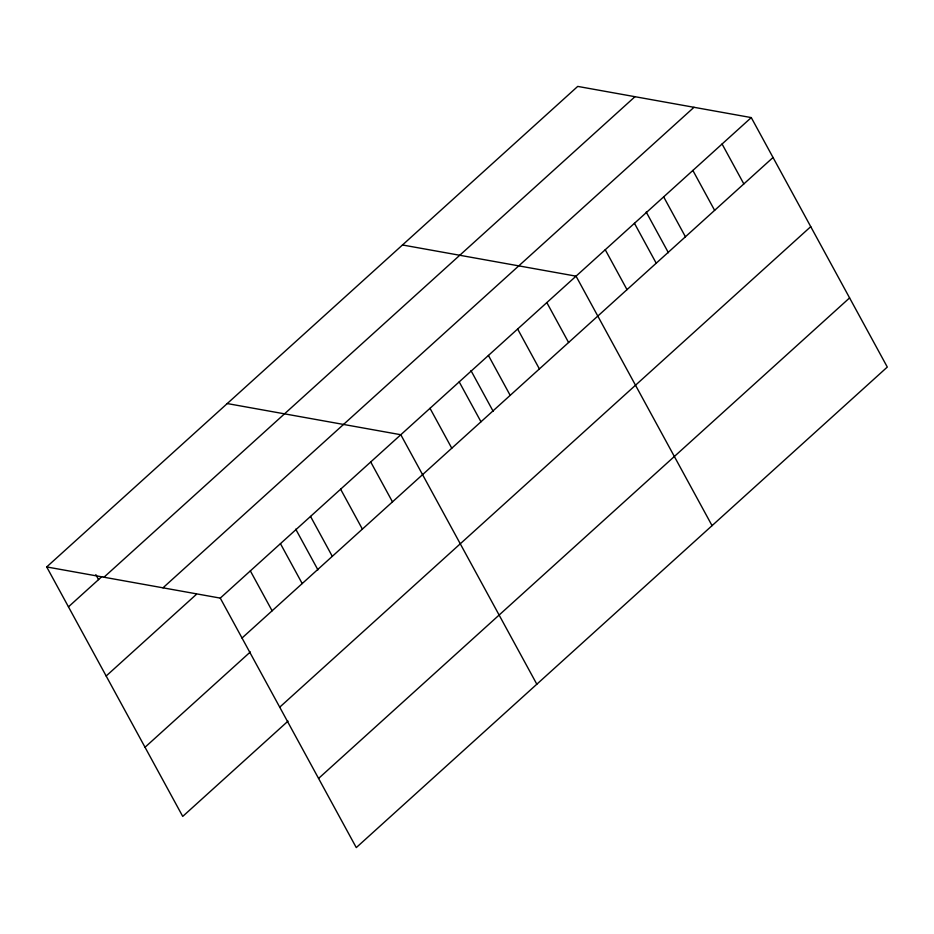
<?xml version="1.0" encoding="UTF-8"?>
<svg xmlns="http://www.w3.org/2000/svg" width="934" height="934" viewBox="0 0 934 934"><rect width="100%" height="100%" fill="white"/><g stroke="black" fill="none" stroke-linecap="round" stroke-linejoin="round"><path stroke-width="1.4" d="M46.7 566.938L577.726 86.407L751.275 117.591L887.3 367.062L356.274 847.593L220.261 598.11L46.7 566.938L182.725 816.409L288.034 721.106M68.462 606.843L101.771 576.698M103.978 577.224L634.992 96.692M162.983 587.825L694.009 107.293M106.161 676.006L196.444 594.316M220.261 598.11L751.275 117.591M242.023 638.027L773.037 157.496M145.015 747.258L250.335 651.955M279.721 707.178L810.747 226.658M318.576 778.431L849.59 297.911M402.484 244.977L576.044 276.16L712.058 525.644M227.242 403.558L400.803 434.73L536.828 684.213M722.075 144.011L743.838 183.928M692.865 170.443L714.627 210.36M663.665 196.876L685.428 236.781M646.211 212.018L668.405 252.729M634.455 223.308L656.217 263.213M605.244 249.728L627.006 289.645M546.834 302.593L568.596 342.498M517.634 329.013L539.397 368.93M488.424 355.445L510.186 395.362M470.969 370.588L493.164 411.31M459.213 381.878L480.975 421.783M430.014 408.31L451.776 448.215M370.716 461.968L392.478 501.873M340.618 489.194L362.38 529.111M310.532 516.42L332.294 556.337M295.728 529.169L317.934 569.88M280.445 543.658L302.196 583.563M250.347 570.884L272.109 610.801M95.828 574.632L98.549 579.617"/></g></svg>
